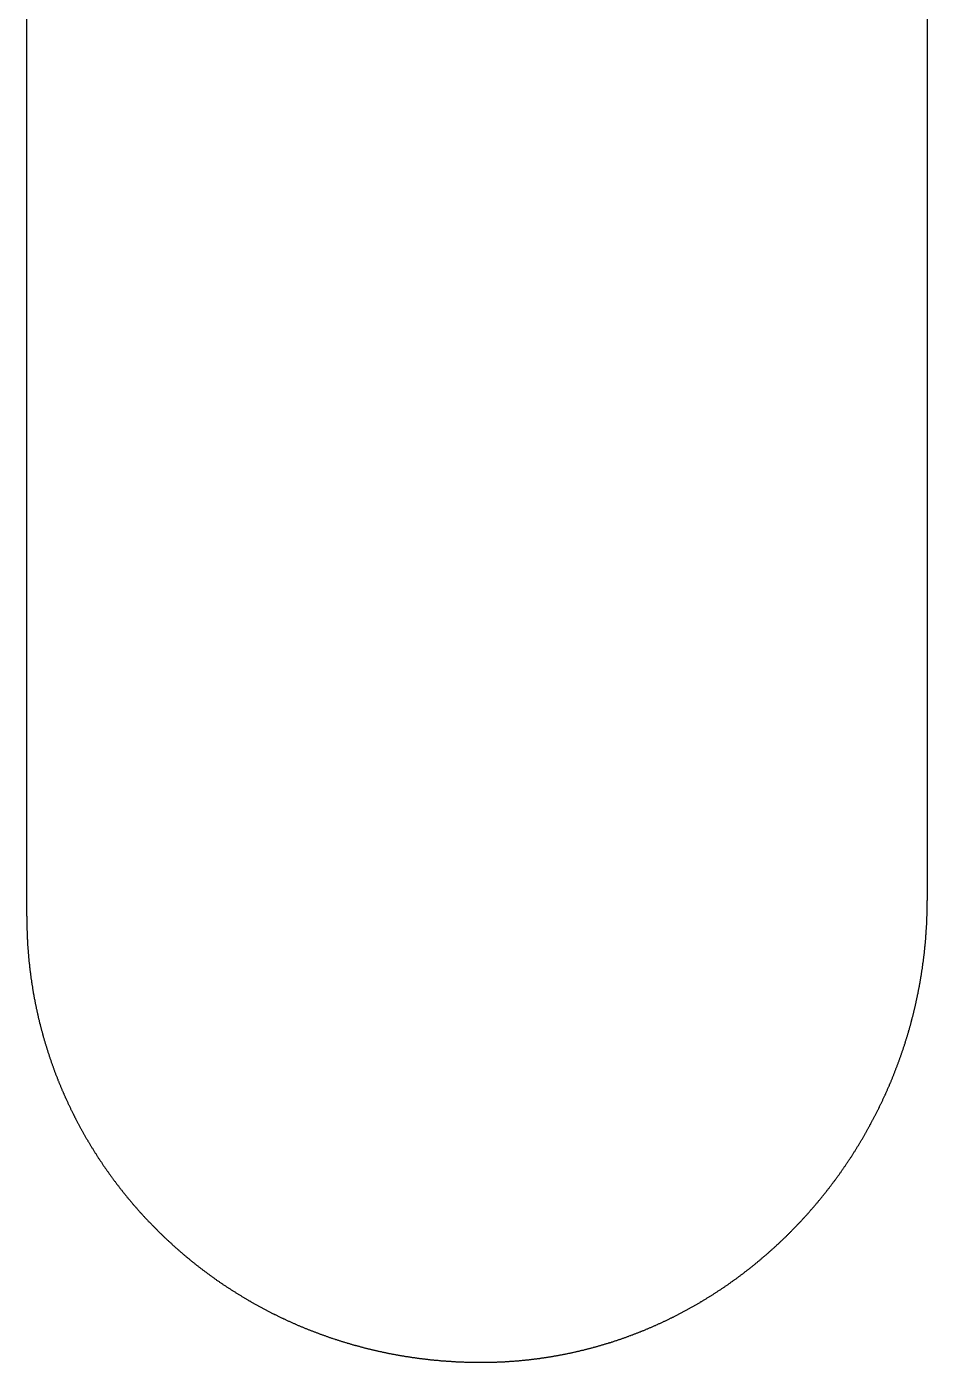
# Model space of a CAD drawing. Header units: millimetres. Extents: x -275 to 275, y -100 to 100.
# Drawn here: x -77.63 to -70.37, y -26.55 to -15.77 of the extents above; entities that cross this region are included whole.
import ezdxf

# ---------------------------------------------------------------- set-up
doc = ezdxf.new("R2010")
doc.units = ezdxf.units.MM

msp = doc.modelspace()

# ---------------------------------------------------------------- linework, layer by layer
for p, q in [((-70.368, 13.435), (-70.368, -22.822)), ((-77.633, -22.949), (-77.633, -9.292))]:
    msp.add_line(p, q)
for points in [[(-73.944, -26.55), (-73.938, -26.55), (-73.932, -26.55), (-73.926, -26.55), (-73.92, -26.55), (-73.914, -26.549), (-73.908, -26.549), (-73.902, -26.549), (-73.896, -26.549), (-73.89, -26.549), (-73.884, -26.549), (-73.878, -26.549), (-73.872, -26.549), (-73.866, -26.548), (-73.86, -26.548), (-73.854, -26.548), (-73.848, -26.548), (-73.842, -26.548), (-73.836, -26.547), (-73.83, -26.547), (-73.824, -26.547), (-73.818, -26.547), (-73.812, -26.546), (-73.806, -26.546), (-73.8, -26.546), (-73.794, -26.546), (-73.788, -26.545), (-73.783, -26.545), (-73.777, -26.545), (-73.771, -26.544), (-73.765, -26.544), (-73.759, -26.544), (-73.753, -26.543), (-73.747, -26.543), (-73.741, -26.543), (-73.735, -26.542), (-73.729, -26.542), (-73.723, -26.541), (-73.717, -26.541), (-73.712, -26.541), (-73.706, -26.54), (-73.7, -26.54), (-73.694, -26.539), (-73.688, -26.539), (-73.682, -26.538), (-73.676, -26.538), (-73.67, -26.537), (-73.664, -26.537), (-73.659, -26.536), (-73.653, -26.536), (-73.647, -26.535), (-73.641, -26.535), (-73.635, -26.534), (-73.629, -26.534), (-73.623, -26.533), (-73.618, -26.532), (-73.612, -26.532), (-73.606, -26.531), (-73.6, -26.531), (-73.594, -26.53), (-73.588, -26.529), (-73.583, -26.529), (-73.577, -26.528), (-73.571, -26.527), (-73.565, -26.527), (-73.559, -26.526), (-73.553, -26.525), (-73.548, -26.525), (-73.542, -26.524), (-73.536, -26.523), (-73.53, -26.522), (-73.524, -26.522), (-73.519, -26.521), (-73.513, -26.52), (-73.507, -26.519), (-73.501, -26.519), (-73.495, -26.518), (-73.49, -26.517), (-73.484, -26.516), (-73.478, -26.515), (-73.472, -26.515), (-73.467, -26.514), (-73.461, -26.513), (-73.455, -26.512), (-73.449, -26.511), (-73.443, -26.51), (-73.438, -26.509), (-73.432, -26.509), (-73.426, -26.508), (-73.42, -26.507), (-73.415, -26.506), (-73.409, -26.505), (-73.403, -26.504), (-73.398, -26.503), (-73.392, -26.502), (-73.386, -26.501), (-73.38, -26.5), (-73.375, -26.499), (-73.369, -26.498), (-73.363, -26.497), (-73.357, -26.496), (-73.352, -26.495), (-73.346, -26.494), (-73.34, -26.493), (-73.335, -26.492), (-73.329, -26.491), (-73.323, -26.49), (-73.318, -26.489), (-73.312, -26.488), (-73.306, -26.487), (-73.301, -26.485), (-73.295, -26.484), (-73.289, -26.483), (-73.284, -26.482), (-73.278, -26.481), (-73.272, -26.48), (-73.267, -26.479), (-73.261, -26.477), (-73.255, -26.476), (-73.25, -26.475), (-73.244, -26.474), (-73.238, -26.473), (-73.233, -26.471), (-73.227, -26.47), (-73.221, -26.469), (-73.216, -26.468), (-73.21, -26.466), (-73.204, -26.465), (-73.199, -26.464), (-73.193, -26.463), (-73.188, -26.461), (-73.182, -26.46), (-73.176, -26.459), (-73.171, -26.457), (-73.165, -26.456), (-73.16, -26.455), (-73.154, -26.453), (-73.148, -26.452), (-73.143, -26.451), (-73.137, -26.449), (-73.132, -26.448), (-73.126, -26.447), (-73.121, -26.445), (-73.115, -26.444), (-73.109, -26.442), (-73.104, -26.441), (-73.098, -26.439), (-73.093, -26.438), (-73.087, -26.437), (-73.082, -26.435), (-73.076, -26.434), (-73.071, -26.432), (-73.065, -26.431), (-73.06, -26.429), (-73.054, -26.428), (-73.048, -26.426), (-73.043, -26.425), (-73.037, -26.423), (-73.032, -26.422), (-73.026, -26.42), (-73.021, -26.418), (-73.015, -26.417), (-73.01, -26.415), (-73.004, -26.414), (-72.999, -26.412), (-72.993, -26.41), (-72.988, -26.409), (-72.982, -26.407), (-72.977, -26.406), (-72.972, -26.404), (-72.966, -26.402), (-72.961, -26.401), (-72.955, -26.399), (-72.95, -26.397), (-72.944, -26.396), (-72.939, -26.394), (-72.933, -26.392), (-72.928, -26.391), (-72.922, -26.389), (-72.917, -26.387), (-72.912, -26.385), (-72.906, -26.384), (-72.901, -26.382), (-72.895, -26.38), (-72.89, -26.378), (-72.885, -26.377), (-72.879, -26.375), (-72.874, -26.373), (-72.868, -26.371), (-72.863, -26.369), (-72.857, -26.367), (-72.852, -26.366), (-72.847, -26.364), (-72.841, -26.362), (-72.836, -26.36), (-72.831, -26.358), (-72.825, -26.356), (-72.82, -26.354), (-72.814, -26.353), (-72.809, -26.351), (-72.804, -26.349), (-72.798, -26.347), (-72.793, -26.345), (-72.788, -26.343), (-72.782, -26.341), (-72.777, -26.339), (-72.772, -26.337), (-72.766, -26.335), (-72.761, -26.333), (-72.756, -26.331), (-72.75, -26.329), (-72.745, -26.327), (-72.74, -26.325), (-72.735, -26.323), (-72.729, -26.321), (-72.724, -26.319), (-72.719, -26.317), (-72.713, -26.315), (-72.708, -26.313), (-72.703, -26.311), (-72.698, -26.309), (-72.692, -26.307), (-72.687, -26.305), (-72.682, -26.303), (-72.676, -26.3), (-72.671, -26.298), (-72.666, -26.296), (-72.661, -26.294), (-72.655, -26.292), (-72.65, -26.29), (-72.645, -26.288), (-72.64, -26.285), (-72.635, -26.283), (-72.629, -26.281), (-72.624, -26.279), (-72.619, -26.277), (-72.614, -26.274), (-72.609, -26.272), (-72.603, -26.27), (-72.598, -26.268), (-72.593, -26.266), (-72.588, -26.263), (-72.583, -26.261), (-72.577, -26.259), (-72.572, -26.257), (-72.567, -26.254), (-72.562, -26.252), (-72.557, -26.25), (-72.552, -26.247), (-72.546, -26.245), (-72.541, -26.243), (-72.536, -26.24), (-72.531, -26.238), (-72.526, -26.236), (-72.521, -26.233), (-72.516, -26.231), (-72.51, -26.229), (-72.505, -26.226), (-72.5, -26.224), (-72.495, -26.221), (-72.49, -26.219), (-72.485, -26.217), (-72.48, -26.214), (-72.475, -26.212), (-72.47, -26.209), (-72.465, -26.207), (-72.459, -26.204), (-72.454, -26.202), (-72.449, -26.199), (-72.444, -26.197), (-72.439, -26.195), (-72.434, -26.192), (-72.429, -26.19), (-72.424, -26.187), (-72.419, -26.185), (-72.414, -26.182), (-72.409, -26.179), (-72.404, -26.177), (-72.399, -26.174), (-72.394, -26.172), (-72.389, -26.169), (-72.384, -26.167), (-72.379, -26.164), (-72.374, -26.162), (-72.369, -26.159), (-72.364, -26.156), (-72.359, -26.154), (-72.354, -26.151), (-72.349, -26.148), (-72.344, -26.146), (-72.339, -26.143), (-72.334, -26.141), (-72.329, -26.138), (-72.324, -26.135), (-72.319, -26.133), (-72.314, -26.13), (-72.309, -26.127), (-72.304, -26.125), (-72.299, -26.122), (-72.294, -26.119), (-72.289, -26.116), (-72.284, -26.114), (-72.28, -26.111), (-72.275, -26.108), (-72.27, -26.105), (-72.265, -26.103), (-72.26, -26.1), (-72.255, -26.097), (-72.25, -26.094), (-72.245, -26.092), (-72.24, -26.089), (-72.235, -26.086), (-72.231, -26.083), (-72.226, -26.08), (-72.221, -26.078), (-72.216, -26.075), (-72.211, -26.072), (-72.206, -26.069), (-72.201, -26.066), (-72.197, -26.063), (-72.192, -26.06), (-72.187, -26.058), (-72.182, -26.055), (-72.177, -26.052), (-72.173, -26.049), (-72.168, -26.046), (-72.163, -26.043), (-72.158, -26.04), (-72.153, -26.037), (-72.149, -26.034), (-72.144, -26.031), (-72.139, -26.028), (-72.134, -26.025), (-72.129, -26.022), (-72.125, -26.02), (-72.12, -26.017), (-72.115, -26.014), (-72.11, -26.011), (-72.106, -26.008), (-72.101, -26.005), (-72.096, -26.002), (-72.091, -25.998), (-72.087, -25.995), (-72.082, -25.992), (-72.077, -25.989), (-72.073, -25.986), (-72.068, -25.983), (-72.063, -25.98), (-72.058, -25.977), (-72.054, -25.974), (-72.049, -25.971), (-72.044, -25.968), (-72.04, -25.965), (-72.035, -25.962), (-72.03, -25.959), (-72.026, -25.955), (-72.021, -25.952), (-72.016, -25.949), (-72.012, -25.946), (-72.007, -25.943), (-72.002, -25.94), (-71.998, -25.936), (-71.993, -25.933), (-71.989, -25.93), (-71.984, -25.927), (-71.979, -25.924), (-71.975, -25.921), (-71.97, -25.917), (-71.966, -25.914), (-71.961, -25.911), (-71.956, -25.908), (-71.952, -25.904), (-71.947, -25.901), (-71.943, -25.898), (-71.938, -25.895), (-71.933, -25.891), (-71.929, -25.888), (-71.924, -25.885), (-71.92, -25.882), (-71.915, -25.878), (-71.911, -25.875), (-71.906, -25.872), (-71.902, -25.868), (-71.897, -25.865), (-71.893, -25.862), (-71.888, -25.858), (-71.884, -25.855), (-71.879, -25.852), (-71.875, -25.848), (-71.87, -25.845), (-71.866, -25.842), (-71.861, -25.838), (-71.857, -25.835), (-71.852, -25.831), (-71.848, -25.828), (-71.843, -25.825), (-71.839, -25.821), (-71.834, -25.818), (-71.83, -25.814), (-71.826, -25.811), (-71.821, -25.807), (-71.817, -25.804), (-71.812, -25.801), (-71.808, -25.797), (-71.803, -25.794), (-71.799, -25.79), (-71.795, -25.787), (-71.79, -25.783), (-71.786, -25.78), (-71.782, -25.776), (-71.777, -25.773), (-71.773, -25.769), (-71.768, -25.766), (-71.764, -25.762), (-71.76, -25.759), (-71.755, -25.755), (-71.751, -25.751), (-71.747, -25.748), (-71.742, -25.744), (-71.738, -25.741), (-71.734, -25.737), (-71.729, -25.734), (-71.725, -25.73), (-71.721, -25.726), (-71.716, -25.723), (-71.712, -25.719), (-71.708, -25.716), (-71.704, -25.712), (-71.699, -25.708), (-71.695, -25.705), (-71.691, -25.701), (-71.686, -25.697), (-71.682, -25.694), (-71.678, -25.69), (-71.674, -25.686), (-71.669, -25.683), (-71.665, -25.679), (-71.661, -25.675), (-71.657, -25.672), (-71.653, -25.668), (-71.648, -25.664), (-71.644, -25.661), (-71.64, -25.657), (-71.636, -25.653), (-71.632, -25.649), (-71.627, -25.646), (-71.623, -25.642), (-71.619, -25.638), (-71.615, -25.634), (-71.611, -25.631), (-71.607, -25.627), (-71.602, -25.623), (-71.598, -25.619), (-71.594, -25.616), (-71.59, -25.612), (-71.586, -25.608), (-71.582, -25.604), (-71.578, -25.6), (-71.573, -25.596), (-71.569, -25.593), (-71.565, -25.589), (-71.561, -25.585), (-71.557, -25.581), (-71.553, -25.577), (-71.549, -25.573), (-71.545, -25.57), (-71.541, -25.566), (-71.537, -25.562), (-71.533, -25.558), (-71.529, -25.554), (-71.525, -25.55), (-71.521, -25.546), (-71.516, -25.542), (-71.512, -25.538), (-71.508, -25.534), (-71.504, -25.531), (-71.5, -25.527), (-71.496, -25.523), (-71.492, -25.519), (-71.488, -25.515), (-71.484, -25.511), (-71.48, -25.507), (-71.477, -25.503), (-71.473, -25.499), (-71.469, -25.495), (-71.465, -25.491), (-71.461, -25.487), (-71.457, -25.483), (-71.453, -25.479), (-71.449, -25.475), (-71.445, -25.471), (-71.441, -25.467), (-71.437, -25.463), (-71.433, -25.459), (-71.429, -25.455), (-71.425, -25.451), (-71.422, -25.447), (-71.418, -25.443), (-71.414, -25.439), (-71.41, -25.434), (-71.406, -25.43), (-71.402, -25.426), (-71.398, -25.422), (-71.394, -25.418), (-71.391, -25.414), (-71.387, -25.41), (-71.383, -25.406), (-71.379, -25.402), (-71.375, -25.397), (-71.371, -25.393), (-71.368, -25.389), (-71.364, -25.385), (-71.36, -25.381), (-71.356, -25.377), (-71.353, -25.373), (-71.349, -25.368), (-71.345, -25.364), (-71.341, -25.36), (-71.337, -25.356), (-71.334, -25.352), (-71.33, -25.348), (-71.326, -25.343), (-71.322, -25.339), (-71.319, -25.335), (-71.315, -25.331), (-71.311, -25.326), (-71.308, -25.322), (-71.304, -25.318), (-71.3, -25.314), (-71.297, -25.309), (-71.293, -25.305), (-71.289, -25.301), (-71.286, -25.297), (-71.282, -25.292), (-71.278, -25.288), (-71.275, -25.284), (-71.271, -25.28), (-71.267, -25.275), (-71.264, -25.271), (-71.26, -25.267), (-71.256, -25.262), (-71.253, -25.258), (-71.249, -25.254), (-71.246, -25.249), (-71.242, -25.245), (-71.238, -25.241), (-71.235, -25.236), (-71.231, -25.232), (-71.228, -25.228), (-71.224, -25.223), (-71.221, -25.219), (-71.217, -25.215), (-71.213, -25.21), (-71.21, -25.206), (-71.206, -25.201), (-71.203, -25.197), (-71.199, -25.193), (-71.196, -25.188), (-71.192, -25.184), (-71.189, -25.179), (-71.185, -25.175), (-71.182, -25.171), (-71.178, -25.166), (-71.175, -25.162), (-71.171, -25.157), (-71.168, -25.153), (-71.164, -25.148), (-71.161, -25.144), (-71.158, -25.139), (-71.154, -25.135), (-71.151, -25.13), (-71.147, -25.126), (-71.144, -25.121), (-71.14, -25.117), (-71.137, -25.112), (-71.134, -25.108), (-71.13, -25.103), (-71.127, -25.099), (-71.124, -25.094), (-71.12, -25.09), (-71.117, -25.085), (-71.113, -25.081), (-71.11, -25.076), (-71.107, -25.072), (-71.103, -25.067), (-71.1, -25.063), (-71.097, -25.058), (-71.093, -25.054), (-71.09, -25.049), (-71.087, -25.044), (-71.083, -25.04), (-71.08, -25.035), (-71.077, -25.031), (-71.074, -25.026), (-71.07, -25.021), (-71.067, -25.017), (-71.064, -25.012), (-71.061, -25.008), (-71.057, -25.003), (-71.054, -24.998), (-71.051, -24.994), (-71.048, -24.989), (-71.044, -24.984), (-71.041, -24.98), (-71.038, -24.975), (-71.035, -24.97), (-71.032, -24.966), (-71.028, -24.961), (-71.025, -24.956), (-71.022, -24.952), (-71.019, -24.947), (-71.016, -24.942), (-71.013, -24.938), (-71.009, -24.933), (-71.006, -24.928), (-71.003, -24.924), (-71, -24.919), (-70.997, -24.914), (-70.994, -24.909), (-70.991, -24.905), (-70.988, -24.9), (-70.985, -24.895), (-70.981, -24.891), (-70.978, -24.886), (-70.975, -24.881), (-70.972, -24.876), (-70.969, -24.871), (-70.966, -24.867), (-70.963, -24.862), (-70.96, -24.857), (-70.957, -24.852), (-70.954, -24.848), (-70.951, -24.843), (-70.948, -24.838), (-70.945, -24.833), (-70.942, -24.828), (-70.939, -24.824), (-70.936, -24.819), (-70.933, -24.814), (-70.93, -24.809), (-70.927, -24.804), (-70.924, -24.799), (-70.921, -24.795), (-70.918, -24.79), (-70.915, -24.785), (-70.912, -24.78), (-70.91, -24.775), (-70.907, -24.77), (-70.904, -24.765), (-70.901, -24.761), (-70.898, -24.756), (-70.895, -24.751), (-70.892, -24.746), (-70.889, -24.741), (-70.886, -24.736), (-70.884, -24.731), (-70.881, -24.726), (-70.878, -24.721), (-70.875, -24.717), (-70.872, -24.712), (-70.869, -24.707), (-70.867, -24.702), (-70.864, -24.697), (-70.861, -24.692), (-70.858, -24.687), (-70.855, -24.682), (-70.853, -24.677), (-70.85, -24.672), (-70.847, -24.667), (-70.844, -24.662), (-70.842, -24.657), (-70.839, -24.652), (-70.836, -24.647), (-70.833, -24.642), (-70.831, -24.637), (-70.828, -24.632), (-70.825, -24.627), (-70.823, -24.622), (-70.82, -24.617), (-70.817, -24.612), (-70.815, -24.607), (-70.812, -24.602), (-70.809, -24.597), (-70.807, -24.592), (-70.804, -24.587), (-70.801, -24.582), (-70.799, -24.577), (-70.796, -24.572), (-70.793, -24.567), (-70.791, -24.562), (-70.788, -24.557), (-70.786, -24.552), (-70.783, -24.547), (-70.78, -24.542), (-70.778, -24.537), (-70.775, -24.531), (-70.773, -24.526), (-70.77, -24.521), (-70.768, -24.516), (-70.765, -24.511), (-70.763, -24.506), (-70.76, -24.501), (-70.758, -24.496), (-70.755, -24.491), (-70.753, -24.486), (-70.75, -24.48), (-70.748, -24.475), (-70.745, -24.47), (-70.743, -24.465), (-70.74, -24.46), (-70.738, -24.455), (-70.735, -24.45), (-70.733, -24.444), (-70.73, -24.439), (-70.728, -24.434), (-70.726, -24.429), (-70.723, -24.424), (-70.721, -24.419), (-70.718, -24.413), (-70.716, -24.408), (-70.714, -24.403), (-70.711, -24.398), (-70.709, -24.393), (-70.707, -24.388), (-70.704, -24.382), (-70.702, -24.377), (-70.699, -24.372), (-70.697, -24.367), (-70.695, -24.361), (-70.693, -24.356), (-70.69, -24.351), (-70.688, -24.346), (-70.686, -24.341), (-70.683, -24.335), (-70.681, -24.33), (-70.679, -24.325), (-70.677, -24.32), (-70.674, -24.314), (-70.672, -24.309), (-70.67, -24.304), (-70.668, -24.299), (-70.665, -24.293), (-70.663, -24.288), (-70.661, -24.283), (-70.659, -24.277), (-70.657, -24.272), (-70.654, -24.267), (-70.652, -24.262), (-70.65, -24.256), (-70.648, -24.251), (-70.646, -24.246), (-70.644, -24.24), (-70.641, -24.235), (-70.639, -24.23), (-70.637, -24.224), (-70.635, -24.219), (-70.633, -24.214), (-70.631, -24.208), (-70.629, -24.203), (-70.627, -24.198), (-70.625, -24.192), (-70.623, -24.187), (-70.621, -24.182), (-70.618, -24.176), (-70.616, -24.171), (-70.614, -24.166), (-70.612, -24.16), (-70.61, -24.155), (-70.608, -24.15), (-70.606, -24.144), (-70.604, -24.139), (-70.602, -24.133), (-70.6, -24.128), (-70.598, -24.123), (-70.596, -24.117), (-70.595, -24.112), (-70.593, -24.106), (-70.591, -24.101), (-70.589, -24.096), (-70.587, -24.09), (-70.585, -24.085), (-70.583, -24.079), (-70.581, -24.074), (-70.579, -24.069), (-70.577, -24.063), (-70.575, -24.058), (-70.574, -24.052), (-70.572, -24.047), (-70.57, -24.041), (-70.568, -24.036), (-70.566, -24.03), (-70.564, -24.025), (-70.562, -24.02), (-70.561, -24.014), (-70.559, -24.009), (-70.557, -24.003), (-70.555, -23.998), (-70.553, -23.992), (-70.552, -23.987), (-70.55, -23.981), (-70.548, -23.976), (-70.546, -23.97), (-70.545, -23.965), (-70.543, -23.959), (-70.541, -23.954), (-70.54, -23.948), (-70.538, -23.943), (-70.536, -23.937), (-70.534, -23.932), (-70.533, -23.926), (-70.531, -23.921), (-70.529, -23.915), (-70.528, -23.91), (-70.526, -23.904), (-70.524, -23.899), (-70.523, -23.893), (-70.521, -23.888), (-70.52, -23.882), (-70.518, -23.876), (-70.516, -23.871), (-70.515, -23.865), (-70.513, -23.86), (-70.512, -23.854), (-70.51, -23.849), (-70.508, -23.843), (-70.507, -23.838), (-70.505, -23.832), (-70.504, -23.826), (-70.502, -23.821), (-70.501, -23.815), (-70.499, -23.81), (-70.498, -23.804), (-70.496, -23.798), (-70.495, -23.793), (-70.493, -23.787), (-70.492, -23.782), (-70.49, -23.776), (-70.489, -23.77), (-70.487, -23.765), (-70.486, -23.759), (-70.485, -23.754), (-70.483, -23.748), (-70.482, -23.742), (-70.48, -23.737), (-70.479, -23.731), (-70.478, -23.726), (-70.476, -23.72), (-70.475, -23.714), (-70.474, -23.709), (-70.472, -23.703), (-70.471, -23.697), (-70.469, -23.692), (-70.468, -23.686), (-70.467, -23.68), (-70.466, -23.675), (-70.464, -23.669), (-70.463, -23.663), (-70.462, -23.658), (-70.46, -23.652), (-70.459, -23.646), (-70.458, -23.641), (-70.457, -23.635), (-70.455, -23.629), (-70.454, -23.624), (-70.453, -23.618), (-70.452, -23.612), (-70.45, -23.607), (-70.449, -23.601), (-70.448, -23.595), (-70.447, -23.59), (-70.446, -23.584), (-70.445, -23.578), (-70.443, -23.572), (-70.442, -23.567), (-70.441, -23.561), (-70.44, -23.555), (-70.439, -23.55), (-70.438, -23.544), (-70.437, -23.538), (-70.436, -23.532), (-70.434, -23.527), (-70.433, -23.521), (-70.432, -23.515), (-70.431, -23.509), (-70.43, -23.504), (-70.429, -23.498), (-70.428, -23.492), (-70.427, -23.486), (-70.426, -23.481), (-70.425, -23.475), (-70.424, -23.469), (-70.423, -23.463), (-70.422, -23.458), (-70.421, -23.452), (-70.42, -23.446), (-70.419, -23.44), (-70.418, -23.435), (-70.417, -23.429), (-70.416, -23.423), (-70.415, -23.417), (-70.414, -23.411), (-70.414, -23.406), (-70.413, -23.4), (-70.412, -23.394), (-70.411, -23.388), (-70.41, -23.383), (-70.409, -23.377), (-70.408, -23.371), (-70.407, -23.365), (-70.407, -23.359), (-70.406, -23.353), (-70.405, -23.348), (-70.404, -23.342), (-70.403, -23.336), (-70.403, -23.33), (-70.402, -23.324), (-70.401, -23.319), (-70.4, -23.313), (-70.4, -23.307), (-70.399, -23.301), (-70.398, -23.295), (-70.397, -23.289), (-70.397, -23.284), (-70.396, -23.278), (-70.395, -23.272), (-70.394, -23.266), (-70.394, -23.26), (-70.393, -23.254), (-70.392, -23.249), (-70.392, -23.243), (-70.391, -23.237), (-70.39, -23.231), (-70.39, -23.225), (-70.389, -23.219), (-70.389, -23.213), (-70.388, -23.207), (-70.387, -23.202), (-70.387, -23.196), (-70.386, -23.19), (-70.386, -23.184), (-70.385, -23.178), (-70.385, -23.172), (-70.384, -23.166), (-70.384, -23.16), (-70.383, -23.155), (-70.382, -23.149), (-70.382, -23.143), (-70.381, -23.137), (-70.381, -23.131), (-70.38, -23.125), (-70.38, -23.119), (-70.38, -23.113), (-70.379, -23.107), (-70.379, -23.101), (-70.378, -23.096), (-70.378, -23.09), (-70.377, -23.084), (-70.377, -23.078), (-70.377, -23.072), (-70.376, -23.066), (-70.376, -23.06), (-70.375, -23.054), (-70.375, -23.048), (-70.375, -23.042), (-70.374, -23.036), (-70.374, -23.03), (-70.374, -23.025), (-70.373, -23.019), (-70.373, -23.013), (-70.373, -23.007), (-70.373, -23.001), (-70.372, -22.995), (-70.372, -22.989), (-70.372, -22.983), (-70.372, -22.977), (-70.371, -22.971), (-70.371, -22.965), (-70.371, -22.959), (-70.371, -22.953), (-70.37, -22.947), (-70.37, -22.941), (-70.37, -22.935), (-70.37, -22.929), (-70.37, -22.923), (-70.37, -22.917), (-70.369, -22.911), (-70.369, -22.905), (-70.369, -22.899), (-70.369, -22.893), (-70.369, -22.887), (-70.369, -22.882), (-70.369, -22.876), (-70.369, -22.87), (-70.369, -22.864), (-70.369, -22.858), (-70.368, -22.852), (-70.368, -22.846), (-70.368, -22.84), (-70.368, -22.834), (-70.368, -22.828), (-70.368, -22.822)], [(-77.633, -22.949), (-77.633, -22.955), (-77.633, -22.961), (-77.633, -22.967), (-77.633, -22.973), (-77.633, -22.979), (-77.633, -22.985), (-77.633, -22.99), (-77.633, -22.996), (-77.633, -23.002), (-77.633, -23.008), (-77.633, -23.014), (-77.633, -23.02), (-77.632, -23.026), (-77.632, -23.032), (-77.632, -23.038), (-77.632, -23.044), (-77.632, -23.05), (-77.632, -23.056), (-77.632, -23.062), (-77.631, -23.068), (-77.631, -23.074), (-77.631, -23.08), (-77.631, -23.086), (-77.631, -23.092), (-77.63, -23.098), (-77.63, -23.103), (-77.63, -23.109), (-77.63, -23.115), (-77.629, -23.121), (-77.629, -23.127), (-77.629, -23.133), (-77.628, -23.139), (-77.628, -23.145), (-77.628, -23.151), (-77.627, -23.157), (-77.627, -23.163), (-77.627, -23.169), (-77.626, -23.174), (-77.626, -23.18), (-77.626, -23.186), (-77.625, -23.192), (-77.625, -23.198), (-77.624, -23.204), (-77.624, -23.21), (-77.624, -23.216), (-77.623, -23.221), (-77.623, -23.227), (-77.622, -23.233), (-77.622, -23.239), (-77.621, -23.245), (-77.621, -23.251), (-77.62, -23.257), (-77.62, -23.263), (-77.619, -23.268), (-77.619, -23.274), (-77.618, -23.28), (-77.618, -23.286), (-77.617, -23.292), (-77.617, -23.298), (-77.616, -23.303), (-77.615, -23.309), (-77.615, -23.315), (-77.614, -23.321), (-77.614, -23.327), (-77.613, -23.333), (-77.612, -23.338), (-77.612, -23.344), (-77.611, -23.35), (-77.61, -23.356), (-77.61, -23.362), (-77.609, -23.368), (-77.608, -23.373), (-77.608, -23.379), (-77.607, -23.385), (-77.606, -23.391), (-77.606, -23.397), (-77.605, -23.402), (-77.604, -23.408), (-77.603, -23.414), (-77.603, -23.42), (-77.602, -23.425), (-77.601, -23.431), (-77.6, -23.437), (-77.6, -23.443), (-77.599, -23.449), (-77.598, -23.454), (-77.597, -23.46), (-77.596, -23.466), (-77.595, -23.472), (-77.595, -23.477), (-77.594, -23.483), (-77.593, -23.489), (-77.592, -23.495), (-77.591, -23.5), (-77.59, -23.506), (-77.589, -23.512), (-77.588, -23.518), (-77.588, -23.523), (-77.587, -23.529), (-77.586, -23.535), (-77.585, -23.54), (-77.584, -23.546), (-77.583, -23.552), (-77.582, -23.558), (-77.581, -23.563), (-77.58, -23.569), (-77.579, -23.575), (-77.578, -23.58), (-77.577, -23.586), (-77.576, -23.592), (-77.575, -23.597), (-77.574, -23.603), (-77.573, -23.609), (-77.572, -23.615), (-77.571, -23.62), (-77.569, -23.626), (-77.568, -23.632), (-77.567, -23.637), (-77.566, -23.643), (-77.565, -23.649), (-77.564, -23.654), (-77.563, -23.66), (-77.562, -23.666), (-77.56, -23.671), (-77.559, -23.677), (-77.558, -23.682), (-77.557, -23.688), (-77.556, -23.694), (-77.555, -23.699), (-77.553, -23.705), (-77.552, -23.711), (-77.551, -23.716), (-77.55, -23.722), (-77.548, -23.727), (-77.547, -23.733), (-77.546, -23.739), (-77.545, -23.744), (-77.543, -23.75), (-77.542, -23.756), (-77.541, -23.761), (-77.54, -23.767), (-77.538, -23.772), (-77.537, -23.778), (-77.536, -23.783), (-77.534, -23.789), (-77.533, -23.795), (-77.532, -23.8), (-77.53, -23.806), (-77.529, -23.811), (-77.527, -23.817), (-77.526, -23.822), (-77.525, -23.828), (-77.523, -23.834), (-77.522, -23.839), (-77.52, -23.845), (-77.519, -23.85), (-77.518, -23.856), (-77.516, -23.861), (-77.515, -23.867), (-77.513, -23.872), (-77.512, -23.878), (-77.51, -23.883), (-77.509, -23.889), (-77.507, -23.894), (-77.506, -23.9), (-77.504, -23.906), (-77.503, -23.911), (-77.501, -23.917), (-77.5, -23.922), (-77.498, -23.928), (-77.496, -23.933), (-77.495, -23.938), (-77.493, -23.944), (-77.492, -23.949), (-77.49, -23.955), (-77.488, -23.96), (-77.487, -23.966), (-77.485, -23.971), (-77.484, -23.977), (-77.482, -23.982), (-77.48, -23.988), (-77.479, -23.993), (-77.477, -23.999), (-77.475, -24.004), (-77.474, -24.01), (-77.472, -24.015), (-77.47, -24.02), (-77.469, -24.026), (-77.467, -24.031), (-77.465, -24.037), (-77.463, -24.042), (-77.462, -24.048), (-77.46, -24.053), (-77.458, -24.058), (-77.456, -24.064), (-77.455, -24.069), (-77.453, -24.075), (-77.451, -24.08), (-77.449, -24.085), (-77.447, -24.091), (-77.446, -24.096), (-77.444, -24.101), (-77.442, -24.107), (-77.44, -24.112), (-77.438, -24.118), (-77.436, -24.123), (-77.435, -24.128), (-77.433, -24.134), (-77.431, -24.139), (-77.429, -24.144), (-77.427, -24.15), (-77.425, -24.155), (-77.423, -24.16), (-77.421, -24.166), (-77.419, -24.171), (-77.417, -24.176), (-77.415, -24.182), (-77.414, -24.187), (-77.412, -24.192), (-77.41, -24.198), (-77.408, -24.203), (-77.406, -24.208), (-77.404, -24.214), (-77.402, -24.219), (-77.4, -24.224), (-77.398, -24.229), (-77.396, -24.235), (-77.394, -24.24), (-77.391, -24.245), (-77.389, -24.251), (-77.387, -24.256), (-77.385, -24.261), (-77.383, -24.266), (-77.381, -24.272), (-77.379, -24.277), (-77.377, -24.282), (-77.375, -24.287), (-77.373, -24.293), (-77.371, -24.298), (-77.368, -24.303), (-77.366, -24.308), (-77.364, -24.313), (-77.362, -24.319), (-77.36, -24.324), (-77.358, -24.329), (-77.355, -24.334), (-77.353, -24.339), (-77.351, -24.345), (-77.349, -24.35), (-77.347, -24.355), (-77.344, -24.36), (-77.342, -24.365), (-77.34, -24.371), (-77.338, -24.376), (-77.335, -24.381), (-77.333, -24.386), (-77.331, -24.391), (-77.329, -24.396), (-77.326, -24.402), (-77.324, -24.407), (-77.322, -24.412), (-77.319, -24.417), (-77.317, -24.422), (-77.315, -24.427), (-77.312, -24.432), (-77.31, -24.438), (-77.308, -24.443), (-77.305, -24.448), (-77.303, -24.453), (-77.301, -24.458), (-77.298, -24.463), (-77.296, -24.468), (-77.294, -24.473), (-77.291, -24.478), (-77.289, -24.483), (-77.286, -24.489), (-77.284, -24.494), (-77.281, -24.499), (-77.279, -24.504), (-77.277, -24.509), (-77.274, -24.514), (-77.272, -24.519), (-77.269, -24.524), (-77.267, -24.529), (-77.264, -24.534), (-77.262, -24.539), (-77.259, -24.544), (-77.257, -24.549), (-77.254, -24.554), (-77.252, -24.559), (-77.249, -24.564), (-77.247, -24.569), (-77.244, -24.574), (-77.241, -24.579), (-77.239, -24.584), (-77.236, -24.589), (-77.234, -24.594), (-77.231, -24.599), (-77.229, -24.604), (-77.226, -24.609), (-77.223, -24.614), (-77.221, -24.619), (-77.218, -24.624), (-77.215, -24.629), (-77.213, -24.634), (-77.21, -24.639), (-77.207, -24.644), (-77.205, -24.649), (-77.202, -24.654), (-77.199, -24.659), (-77.197, -24.663), (-77.194, -24.668), (-77.191, -24.673), (-77.189, -24.678), (-77.186, -24.683), (-77.183, -24.688), (-77.18, -24.693), (-77.178, -24.698), (-77.175, -24.703), (-77.172, -24.708), (-77.169, -24.712), (-77.167, -24.717), (-77.164, -24.722), (-77.161, -24.727), (-77.158, -24.732), (-77.156, -24.737), (-77.153, -24.742), (-77.15, -24.746), (-77.147, -24.751), (-77.144, -24.756), (-77.141, -24.761), (-77.139, -24.766), (-77.136, -24.771), (-77.133, -24.775), (-77.13, -24.78), (-77.127, -24.785), (-77.124, -24.79), (-77.121, -24.795), (-77.118, -24.799), (-77.116, -24.804), (-77.113, -24.809), (-77.11, -24.814), (-77.107, -24.819), (-77.104, -24.823), (-77.101, -24.828), (-77.098, -24.833), (-77.095, -24.838), (-77.092, -24.842), (-77.089, -24.847), (-77.086, -24.852), (-77.083, -24.857), (-77.08, -24.861), (-77.077, -24.866), (-77.074, -24.871), (-77.071, -24.875), (-77.068, -24.88), (-77.065, -24.885), (-77.062, -24.89), (-77.059, -24.894), (-77.056, -24.899), (-77.053, -24.904), (-77.05, -24.908), (-77.047, -24.913), (-77.044, -24.918), (-77.041, -24.922), (-77.038, -24.927), (-77.034, -24.932), (-77.031, -24.936), (-77.028, -24.941), (-77.025, -24.946), (-77.022, -24.95), (-77.019, -24.955), (-77.016, -24.959), (-77.013, -24.964), (-77.009, -24.969), (-77.006, -24.973), (-77.003, -24.978), (-77, -24.982), (-76.997, -24.987), (-76.993, -24.992), (-76.99, -24.996), (-76.987, -25.001), (-76.984, -25.005), (-76.981, -25.01), (-76.977, -25.014), (-76.974, -25.019), (-76.971, -25.024), (-76.968, -25.028), (-76.964, -25.033), (-76.961, -25.037), (-76.958, -25.042), (-76.955, -25.046), (-76.951, -25.051), (-76.948, -25.055), (-76.945, -25.06), (-76.941, -25.064), (-76.938, -25.069), (-76.935, -25.073), (-76.932, -25.078), (-76.928, -25.082), (-76.925, -25.087), (-76.921, -25.091), (-76.918, -25.096), (-76.915, -25.1), (-76.911, -25.105), (-76.908, -25.109), (-76.905, -25.114), (-76.901, -25.118), (-76.898, -25.122), (-76.894, -25.127), (-76.891, -25.131), (-76.888, -25.136), (-76.884, -25.14), (-76.881, -25.144), (-76.877, -25.149), (-76.874, -25.153), (-76.871, -25.158), (-76.867, -25.162), (-76.864, -25.166), (-76.86, -25.171), (-76.857, -25.175), (-76.853, -25.18), (-76.85, -25.184), (-76.846, -25.188), (-76.843, -25.193), (-76.839, -25.197), (-76.836, -25.201), (-76.832, -25.206), (-76.829, -25.21), (-76.825, -25.214), (-76.822, -25.219), (-76.818, -25.223), (-76.814, -25.227), (-76.811, -25.232), (-76.807, -25.236), (-76.804, -25.24), (-76.8, -25.244), (-76.797, -25.249), (-76.793, -25.253), (-76.789, -25.257), (-76.786, -25.261), (-76.782, -25.266), (-76.779, -25.27), (-76.775, -25.274), (-76.771, -25.278), (-76.768, -25.283), (-76.764, -25.287), (-76.76, -25.291), (-76.757, -25.295), (-76.753, -25.3), (-76.749, -25.304), (-76.746, -25.308), (-76.742, -25.312), (-76.738, -25.316), (-76.735, -25.321), (-76.731, -25.325), (-76.727, -25.329), (-76.723, -25.333), (-76.72, -25.337), (-76.716, -25.341), (-76.712, -25.346), (-76.708, -25.35), (-76.705, -25.354), (-76.701, -25.358), (-76.697, -25.362), (-76.693, -25.366), (-76.69, -25.37), (-76.686, -25.374), (-76.682, -25.378), (-76.678, -25.383), (-76.674, -25.387), (-76.671, -25.391), (-76.667, -25.395), (-76.663, -25.399), (-76.659, -25.403), (-76.655, -25.407), (-76.652, -25.411), (-76.648, -25.415), (-76.644, -25.419), (-76.64, -25.423), (-76.636, -25.427), (-76.632, -25.431), (-76.628, -25.435), (-76.624, -25.439), (-76.621, -25.443), (-76.617, -25.447), (-76.613, -25.451), (-76.609, -25.455), (-76.605, -25.459), (-76.601, -25.463), (-76.597, -25.467), (-76.593, -25.471), (-76.589, -25.475), (-76.585, -25.479), (-76.581, -25.483), (-76.577, -25.487), (-76.573, -25.491), (-76.569, -25.495), (-76.565, -25.499), (-76.561, -25.503), (-76.557, -25.507), (-76.553, -25.511), (-76.549, -25.514), (-76.545, -25.518), (-76.541, -25.522), (-76.537, -25.526), (-76.533, -25.53), (-76.529, -25.534), (-76.525, -25.538), (-76.521, -25.542), (-76.517, -25.545), (-76.513, -25.549), (-76.509, -25.553), (-76.505, -25.557), (-76.501, -25.561), (-76.497, -25.565), (-76.493, -25.568), (-76.489, -25.572), (-76.485, -25.576), (-76.48, -25.58), (-76.476, -25.584), (-76.472, -25.587), (-76.468, -25.591), (-76.464, -25.595), (-76.46, -25.599), (-76.456, -25.602), (-76.452, -25.606), (-76.447, -25.61), (-76.443, -25.614), (-76.439, -25.617), (-76.435, -25.621), (-76.431, -25.625), (-76.426, -25.629), (-76.422, -25.632), (-76.418, -25.636), (-76.414, -25.64), (-76.41, -25.643), (-76.405, -25.647), (-76.401, -25.651), (-76.397, -25.654), (-76.393, -25.658), (-76.389, -25.662), (-76.384, -25.665), (-76.38, -25.669), (-76.376, -25.673), (-76.372, -25.676), (-76.367, -25.68), (-76.363, -25.684), (-76.359, -25.687), (-76.354, -25.691), (-76.35, -25.694), (-76.346, -25.698), (-76.342, -25.702), (-76.337, -25.705), (-76.333, -25.709), (-76.329, -25.712), (-76.324, -25.716), (-76.32, -25.719), (-76.316, -25.723), (-76.311, -25.727), (-76.307, -25.73), (-76.303, -25.734), (-76.298, -25.737), (-76.294, -25.741), (-76.289, -25.744), (-76.285, -25.748), (-76.281, -25.751), (-76.276, -25.755), (-76.272, -25.758), (-76.267, -25.762), (-76.263, -25.765), (-76.259, -25.769), (-76.254, -25.772), (-76.25, -25.776), (-76.245, -25.779), (-76.241, -25.782), (-76.237, -25.786), (-76.232, -25.789), (-76.228, -25.793), (-76.223, -25.796), (-76.219, -25.799), (-76.214, -25.803), (-76.21, -25.806), (-76.205, -25.81), (-76.201, -25.813), (-76.196, -25.816), (-76.192, -25.82), (-76.187, -25.823), (-76.183, -25.826), (-76.178, -25.83), (-76.174, -25.833), (-76.169, -25.837), (-76.165, -25.84), (-76.16, -25.843), (-76.156, -25.846), (-76.151, -25.85), (-76.147, -25.853), (-76.142, -25.856), (-76.137, -25.86), (-76.133, -25.863), (-76.128, -25.866), (-76.124, -25.869), (-76.119, -25.873), (-76.115, -25.876), (-76.11, -25.879), (-76.105, -25.882), (-76.101, -25.886), (-76.096, -25.889), (-76.091, -25.892), (-76.087, -25.895), (-76.082, -25.899), (-76.078, -25.902), (-76.073, -25.905), (-76.068, -25.908), (-76.064, -25.911), (-76.059, -25.914), (-76.054, -25.918), (-76.05, -25.921), (-76.045, -25.924), (-76.04, -25.927), (-76.036, -25.93), (-76.031, -25.933), (-76.026, -25.936), (-76.022, -25.94), (-76.017, -25.943), (-76.012, -25.946), (-76.007, -25.949), (-76.003, -25.952), (-75.998, -25.955), (-75.993, -25.958), (-75.989, -25.961), (-75.984, -25.964), (-75.979, -25.967), (-75.974, -25.97), (-75.97, -25.973), (-75.965, -25.976), (-75.96, -25.979), (-75.955, -25.982), (-75.95, -25.985), (-75.946, -25.988), (-75.941, -25.991), (-75.936, -25.994), (-75.931, -25.997), (-75.927, -26), (-75.922, -26.003), (-75.917, -26.006), (-75.912, -26.009), (-75.907, -26.012), (-75.902, -26.015), (-75.898, -26.018), (-75.893, -26.021), (-75.888, -26.024), (-75.883, -26.027), (-75.878, -26.03), (-75.873, -26.033), (-75.868, -26.035), (-75.864, -26.038), (-75.859, -26.041), (-75.854, -26.044), (-75.849, -26.047), (-75.844, -26.05), (-75.839, -26.053), (-75.834, -26.055), (-75.829, -26.058), (-75.824, -26.061), (-75.82, -26.064), (-75.815, -26.067), (-75.81, -26.07), (-75.805, -26.072), (-75.8, -26.075), (-75.795, -26.078), (-75.79, -26.081), (-75.785, -26.083), (-75.78, -26.086), (-75.775, -26.089), (-75.77, -26.092), (-75.765, -26.094), (-75.76, -26.097), (-75.755, -26.1), (-75.75, -26.103), (-75.745, -26.105), (-75.74, -26.108), (-75.735, -26.111), (-75.73, -26.113), (-75.725, -26.116), (-75.72, -26.119), (-75.715, -26.121), (-75.71, -26.124), (-75.705, -26.127), (-75.7, -26.129), (-75.695, -26.132), (-75.69, -26.135), (-75.685, -26.137), (-75.68, -26.14), (-75.675, -26.142), (-75.67, -26.145), (-75.665, -26.148), (-75.66, -26.15), (-75.655, -26.153), (-75.65, -26.155), (-75.644, -26.158), (-75.639, -26.16), (-75.634, -26.163), (-75.629, -26.165), (-75.624, -26.168), (-75.619, -26.17), (-75.614, -26.173), (-75.609, -26.176), (-75.604, -26.178), (-75.599, -26.18), (-75.593, -26.183), (-75.588, -26.185), (-75.583, -26.188), (-75.578, -26.19), (-75.573, -26.193), (-75.568, -26.195), (-75.563, -26.198), (-75.557, -26.2), (-75.552, -26.203), (-75.547, -26.205), (-75.542, -26.207), (-75.537, -26.21), (-75.531, -26.212), (-75.526, -26.215), (-75.521, -26.217), (-75.516, -26.219), (-75.511, -26.222), (-75.505, -26.224), (-75.5, -26.226), (-75.495, -26.229), (-75.49, -26.231), (-75.485, -26.233), (-75.479, -26.236), (-75.474, -26.238), (-75.469, -26.24), (-75.464, -26.242), (-75.458, -26.245), (-75.453, -26.247), (-75.448, -26.249), (-75.443, -26.252), (-75.437, -26.254), (-75.432, -26.256), (-75.427, -26.258), (-75.421, -26.26), (-75.416, -26.263), (-75.411, -26.265), (-75.406, -26.267), (-75.4, -26.269), (-75.395, -26.271), (-75.39, -26.274), (-75.384, -26.276), (-75.379, -26.278), (-75.374, -26.28), (-75.368, -26.282), (-75.363, -26.284), (-75.358, -26.287), (-75.352, -26.289), (-75.347, -26.291), (-75.342, -26.293), (-75.336, -26.295), (-75.331, -26.297), (-75.326, -26.299), (-75.32, -26.301), (-75.315, -26.303), (-75.31, -26.305), (-75.304, -26.307), (-75.299, -26.309), (-75.293, -26.311), (-75.288, -26.313), (-75.283, -26.316), (-75.277, -26.318), (-75.272, -26.32), (-75.266, -26.322), (-75.261, -26.324), (-75.256, -26.325), (-75.25, -26.327), (-75.245, -26.329), (-75.239, -26.331), (-75.234, -26.333), (-75.228, -26.335), (-75.223, -26.337), (-75.218, -26.339), (-75.212, -26.341), (-75.207, -26.343), (-75.201, -26.345), (-75.196, -26.347), (-75.19, -26.349), (-75.185, -26.35), (-75.179, -26.352), (-75.174, -26.354), (-75.168, -26.356), (-75.163, -26.358), (-75.157, -26.36), (-75.152, -26.361), (-75.146, -26.363), (-75.141, -26.365), (-75.135, -26.367), (-75.13, -26.369), (-75.124, -26.37), (-75.119, -26.372), (-75.113, -26.374), (-75.108, -26.376), (-75.102, -26.378), (-75.097, -26.379), (-75.091, -26.381), (-75.086, -26.383), (-75.08, -26.384), (-75.075, -26.386), (-75.069, -26.388), (-75.063, -26.389), (-75.058, -26.391), (-75.052, -26.393), (-75.047, -26.395), (-75.041, -26.396), (-75.036, -26.398), (-75.03, -26.399), (-75.024, -26.401), (-75.019, -26.403), (-75.013, -26.404), (-75.008, -26.406), (-75.002, -26.408), (-74.996, -26.409), (-74.991, -26.411), (-74.985, -26.412), (-74.98, -26.414), (-74.974, -26.415), (-74.968, -26.417), (-74.963, -26.418), (-74.957, -26.42), (-74.951, -26.421), (-74.946, -26.423), (-74.94, -26.425), (-74.934, -26.426), (-74.929, -26.427), (-74.923, -26.429), (-74.918, -26.43), (-74.912, -26.432), (-74.906, -26.433), (-74.901, -26.435), (-74.895, -26.436), (-74.889, -26.438), (-74.883, -26.439), (-74.878, -26.44), (-74.872, -26.442), (-74.866, -26.443), (-74.861, -26.445), (-74.855, -26.446), (-74.849, -26.447), (-74.844, -26.449), (-74.838, -26.45), (-74.832, -26.451), (-74.826, -26.453), (-74.821, -26.454), (-74.815, -26.455), (-74.809, -26.457), (-74.804, -26.458), (-74.798, -26.459), (-74.792, -26.461), (-74.786, -26.462), (-74.781, -26.463), (-74.775, -26.464), (-74.769, -26.466), (-74.763, -26.467), (-74.758, -26.468), (-74.752, -26.469), (-74.746, -26.47), (-74.74, -26.472), (-74.734, -26.473), (-74.729, -26.474), (-74.723, -26.475), (-74.717, -26.476), (-74.711, -26.478), (-74.706, -26.479), (-74.7, -26.48), (-74.694, -26.481), (-74.688, -26.482), (-74.682, -26.483), (-74.676, -26.484), (-74.671, -26.485), (-74.665, -26.486), (-74.659, -26.488), (-74.653, -26.489), (-74.647, -26.49), (-74.642, -26.491), (-74.636, -26.492), (-74.63, -26.493), (-74.624, -26.494), (-74.618, -26.495), (-74.612, -26.496), (-74.606, -26.497), (-74.601, -26.498), (-74.595, -26.499), (-74.589, -26.5), (-74.583, -26.501), (-74.577, -26.502), (-74.571, -26.503), (-74.565, -26.504), (-74.56, -26.504), (-74.554, -26.505), (-74.548, -26.506), (-74.542, -26.507), (-74.536, -26.508), (-74.53, -26.509), (-74.524, -26.51), (-74.518, -26.511), (-74.512, -26.511), (-74.506, -26.512), (-74.501, -26.513), (-74.495, -26.514), (-74.489, -26.515), (-74.483, -26.516), (-74.477, -26.516), (-74.471, -26.517), (-74.465, -26.518), (-74.459, -26.519), (-74.453, -26.52), (-74.447, -26.52), (-74.441, -26.521), (-74.435, -26.522), (-74.429, -26.522), (-74.423, -26.523), (-74.417, -26.524), (-74.411, -26.525), (-74.406, -26.525), (-74.4, -26.526), (-74.394, -26.527), (-74.388, -26.527), (-74.382, -26.528), (-74.376, -26.529), (-74.37, -26.529), (-74.364, -26.53), (-74.358, -26.53), (-74.352, -26.531), (-74.346, -26.532), (-74.34, -26.532), (-74.334, -26.533), (-74.328, -26.533), (-74.322, -26.534), (-74.316, -26.534), (-74.31, -26.535), (-74.304, -26.535), (-74.298, -26.536), (-74.292, -26.537), (-74.286, -26.537), (-74.28, -26.537), (-74.274, -26.538), (-74.267, -26.538), (-74.261, -26.539), (-74.255, -26.539), (-74.249, -26.54), (-74.243, -26.54), (-74.237, -26.541), (-74.231, -26.541), (-74.225, -26.541), (-74.219, -26.542), (-74.213, -26.542), (-74.207, -26.543), (-74.201, -26.543), (-74.195, -26.543), (-74.189, -26.544), (-74.183, -26.544), (-74.177, -26.544), (-74.171, -26.545), (-74.164, -26.545), (-74.158, -26.545), (-74.152, -26.546), (-74.146, -26.546), (-74.14, -26.546), (-74.134, -26.546), (-74.128, -26.547), (-74.122, -26.547), (-74.116, -26.547), (-74.11, -26.547), (-74.103, -26.548), (-74.097, -26.548), (-74.091, -26.548), (-74.085, -26.548), (-74.079, -26.548), (-74.073, -26.549), (-74.067, -26.549), (-74.061, -26.549), (-74.054, -26.549), (-74.048, -26.549), (-74.042, -26.549), (-74.036, -26.549), (-74.03, -26.549), (-74.024, -26.55), (-74.018, -26.55), (-74.011, -26.55), (-74.005, -26.55), (-73.999, -26.55), (-73.993, -26.55), (-73.987, -26.55), (-73.981, -26.55), (-73.974, -26.55), (-73.968, -26.55), (-73.962, -26.55), (-73.956, -26.55), (-73.95, -26.55), (-73.944, -26.55)]]:
    msp.add_lwpolyline(points)

doc.saveas('drawing.dxf')
